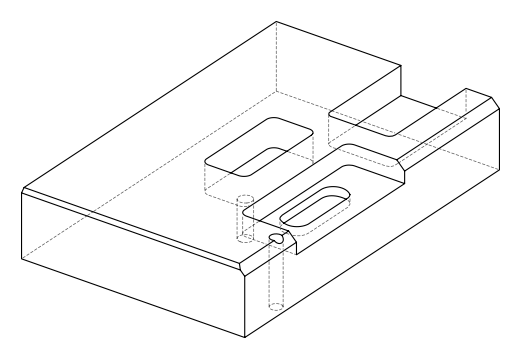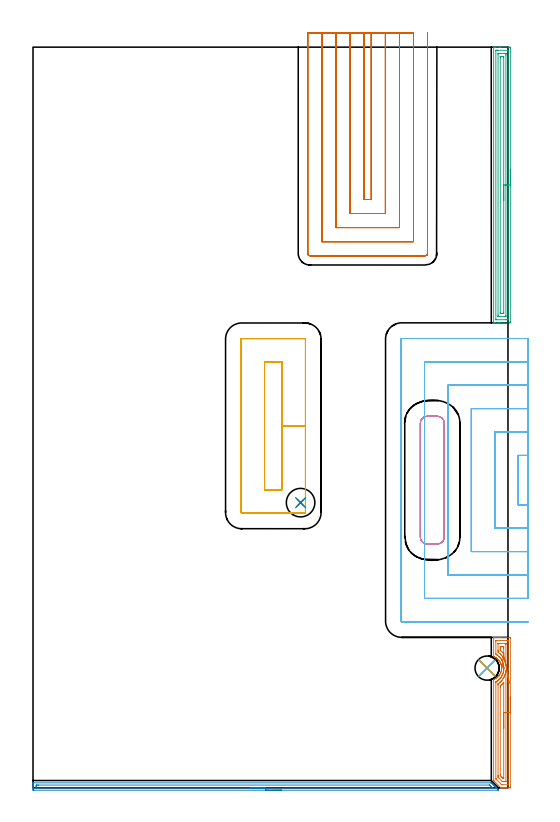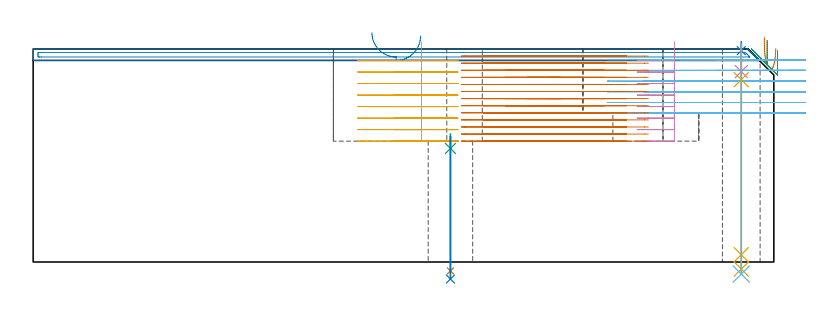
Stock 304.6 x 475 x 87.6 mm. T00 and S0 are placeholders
(PLAN: 14 operations, 8 tool changes, 103.2 min)
(1 AREA_MILL | FG_CHAMFER_SURFACE | UGT0205_001 | 3.38 min | 5876 mm3)
(2 AREA_MILL_1 | FG_CHAMFER_SURFACE_1 | UGT0205_001 | 4.92 min | 3263 mm3)
(3 AREA_MILL_2 | FG_CHAMFER_SURFACE_2 | UGT0205_001 | 5.91 min | 10462 mm3)
(4 MILL_RECTANGULAR_POCKET | POCKET_RECTANGULAR_STRAIGHT | UGT0201_094 | Follow Part, ap 5, ae 75% | 3.99 min | 129537 mm3)
(5 MILL_RECTANGULAR_POCKET_1 | POCKET_RECTANGULAR_STRAIGHT_1 | UGT0201_094 | Follow Part, ap 5, ae 75% | 9.11 min | 302590 mm3)
(6 MILL_SLOT | SLOT_PARTIAL_RECTANGULAR | UGT0201_094 | Follow Part, ap 5, ae 75% | 27.38 min | 325863 mm3)
(7 MILL_SLOT_1 | SLOT_PARTIAL_RECTANGULAR_1 | NXT0201_011 | Follow Part, ap 3, ae 75% | 47.05 min | 469840 mm3)
(8 SPOT_DRILL | STEP1HOLE | NXT0321_9005460120000 | 0.03 min | 55 mm3)
(9 SPOT_DRILL_1 | STEP1HOLE_1 | NXT0321_9005460120000 | 0.06 min | 240 mm3)
(10 DRILL_BLIND_HOLE_INTO_CENTER | STEP1HOLE | NXT0301_033 | 0.05 min | 245 mm3)
(11 GUN_DRILL_THROUGH_HOLE | STEP1HOLE | UGT0307_002 | 0.44 min | 2166 mm3)
(12 SPADE_DRILL_TO_ENLARGE_THROUGH_HOLE | STEP1HOLE | UGT0306_006 | 0.38 min | 13961 mm3)
(13 DRILL_THROUGH_HOLE_INTO_CENTER | STEP1HOLE_1 | NXT0301_089 | 0.23 min | 5219 mm3)
(14 DRILL_TO_ENLARGE_THROUGH_HOLE | STEP1HOLE_1 | UGT0301_252 | 0.24 min | 7623 mm3)
(TOOL UGT0205_001 | Chamfer Mill 20 x 3 x 45 deg. | D20 FL50 Z2)
(TOOL UGT0201_094 | End mill 20 mm | D20 FL38 Z4)
(TOOL NXT0201_011 | ENDMILL 12mm [2P460-1200-NA 1630] | D12 FL38 Z6)
(TOOL NXT0321_9005460120000 | NC Spot Drill, 142deg, 12mm, Carbide, Uncoated | D12 PA142 FL30 Z2)
(TOOL NXT0301_033 | Carbide Drill 6.2mm [860.1-0620-031A1-MM 2214] | D6.2 PA140 FL53 Z2)
(TOOL UGT0307_002 | Gun Drill 6 mm | D6 PA130 FL24 Z1)
(TOOL UGT0306_006 | Spade Drill 15.5mm | D15.5 PA132 FL10 Z2)
(TOOL NXT0301_089 | Carbide Drill 11.8mm [860.1-1180-035A1-MM 2214] | D11.8 PA140 FL55 Z2)
(TOOL UGT0301_252 | Twist Drill 18.3 mm | D18.3 PA118 FL135 Z2)
(OP 1 AREA_MILL)
G17 G21 G94 G90
T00 M6
G54
G17 G0 G90 X306.1 Y58.25 S1061 M3
G43 Z97.6 H0
Z86.9
G94 G1 Y58.212 Z86.028 F250.
Y58.098 Z85.164
Y57.909 Z84.312
Y57.647 Z83.48
Y57.313 Z82.674
Y56.91 Z81.9
Y56.442 Z81.164
Y55.91 Z80.472
Y55.321 Z79.829
Y54.678 Z79.24
Y53.986 Z78.709
Y53.25 Z78.24
Y52.476 Z77.837
Y51.67 Z77.503
Y50.838 Z77.241
Y49.987 Z77.052
Y49.122 Z76.938
Y48.25 Z76.9
Y0.984
X306.099 Y0.584 Z76.901
X306.094 Y0.099 Z76.903
X306.091 Y0.008 Z76.905
X305.612 Y0. Z77.383
X303.844 Z79.15
X303.236 Z79.762
X302.96 Z80.037
X302.352 Z80.645
X302.076 Z80.92
X301.525 Z81.474
X301.192 Z81.807
X300.308 Z82.692
X300.293 Z82.707
X300.092 Y0.01 Z82.908
X299.812 Y0.287 Z83.186
X295.804 Y4.296 Z87.196
X295.519 Y4.581 Z87.478
X295.405 Y4.697 Z87.591
X295.4 Y5.039 Z87.6
Y69.187
X295.404 Y69.421 Z87.589
X295.563 Y69.494 Z87.434
X295.709 Y69.556 Z87.29
X296.174 Y69.772 Z86.826
X296.688 Y70.042 Z86.311
X297.053 Y70.277 Z85.947
X297.488 Y70.593 Z85.511
X297.587 Y70.672 Z85.411
X297.656 Y70.728 Z85.341
X297.756 Y70.807 Z85.243
X297.912 Y70.931 Z85.087
X297.95 Y70.969 Z85.049
X298.098 Y71.118 Z84.898
X298.358 Y71.376 Z84.641
X298.765 Y71.821 Z84.234
X298.81 Y71.877 Z84.189
X299.124 Y72.306 Z83.876
X299.393 Y72.71 Z83.607
X299.688 Y73.237 Z83.308
X299.738 Y73.345 Z83.256
X299.86 Y73.6 Z83.139
X299.866 Y73.613 Z83.134
X299.932 Y73.775 Z83.068
X300.039 Y74.042 Z82.958
X300.195 Y74.489 Z82.804
X300.219 Y74.576 Z82.78
X300.316 Y74.933 Z82.682
X300.325 Y74.978 Z82.672
X300.412 Y75.379 Z82.588
X300.418 Y75.421 Z82.581
X300.434 Y75.537 Z82.561
X300.479 Y75.823 Z82.518
X300.524 Y76.268 Z82.475
X300.536 Y76.637 Z82.455
X300.54 Y76.703 Z82.453
Y76.713 Z82.452
X300.538 Y76.784
X300.534 Y77.002 Z82.455
X300.535 Y77.158 Z82.463
X300.531 Y77.206 Z82.466
X300.501 Y77.603 Z82.496
X300.441 Y78.047 Z82.556
X300.418 Y78.166 Z82.579
X300.354 Y78.493 Z82.641
X300.308 Y78.684 Z82.691
X300.266 Y78.849 Z82.732
X300.244 Y78.937 Z82.753
X300.227 Y78.988 Z82.769
X300.104 Y79.383 Z82.896
X299.934 Y79.826 Z83.064
X299.685 Y80.375 Z83.315
X299.597 Y80.543 Z83.402
X299.499 Y80.715 Z83.5
X299.464 Y80.77 Z83.534
X299.211 Y81.166 Z83.787
X299.129 Y81.282 Z83.869
X298.904 Y81.605 Z84.096
X298.81 Y81.722 Z84.189
X298.54 Y82.028 Z84.458
X298.463 Y82.116 Z84.536
X298.33 Y82.254 Z84.67
X298.281 Y82.306 Z84.719
X298.098 Y82.494 Z84.899
X298.036 Y82.551 Z84.963
X297.931 Y82.647 Z85.068
X297.498 Y82.999 Z85.501
X297.3 Y83.145 Z85.698
X297.052 Y83.329 Z85.947
X296.973 Y83.384 Z86.026
X296.577 Y83.617 Z86.422
X296.33 Y83.748 Z86.668
X296.173 Y83.831 Z86.825
X295.767 Y84.021 Z87.232
X295.505 Y84.131 Z87.49
X295.403 Y84.179 Z87.588
X295.4 Y84.333 Z87.6
Y96.361
X295.403 Y96.492 Z87.588
X295.414 Y96.5 Z87.576
X295.704 Z87.295
X296.221 Z86.778
X296.772 Z86.223
X298.815 Z84.182
X299.424 Z83.571
X305.612 Z77.385
X305.919 Y96.497 Z77.078
X306.092 Y96.49 Z76.905
X306.099 Y96.316 Z76.899
X306.1 Y95.916 Z76.9
Y48.25
X304.686 Z78.314
X304.685 Y2.366 Z78.315
X304.682 Y2.154 Z78.318
X304.679 Y2.05 Z78.321
X304.67 Y2.01 Z78.33
X304.571 Y2.007 Z78.429
X304.206 Y2.001 Z78.794
X301.192 Y2. Z81.808
X300.67 Y2.002 Z82.33
X300.581 Y2.007 Z82.419
X300.56 Y2.01 Z82.44
X300.515 Y2.046 Z82.485
X300.433 Y2.122 Z82.567
X300.308 Y2.243 Z82.692
X297.363 Y5.188 Z85.637
X297.062 Y5.494 Z85.938
X296.858 Y5.704 Z86.142
X296.821 Y5.759 Z86.179
X296.819 Y5.782 Z86.181
X296.815 Y5.887 Z86.185
Y67.405
X296.819 Y67.829 Z86.181
X296.821 Y67.933 Z86.179
X296.831 Y67.973 Z86.169
X296.868 Y67.996 Z86.132
X296.995 Y68.071 Z86.005
X297.385 Y68.296 Z85.615
X297.55 Y68.403 Z85.45
X297.656 Y68.476 Z85.344
X298.065 Y68.775 Z84.935
X298.54 Y69.137 Z84.46
X298.568 Y69.159 Z84.432
X298.601 Y69.187 Z84.399
X299.017 Y69.597 Z83.983
X299.424 Y70.015 Z83.576
X299.455 Y70.047 Z83.545
X299.483 Y70.078 Z83.517
X299.733 Y70.373 Z83.267
X299.854 Y70.535 Z83.146
X300.174 Y70.969 Z82.826
X300.209 Y71.019 Z82.791
X300.229 Y71.049 Z82.771
X300.308 Y71.173 Z82.692
X300.566 Y71.6 Z82.434
X300.713 Y71.86 Z82.287
X300.88 Y72.174 Z82.12
X301.146 Y72.751 Z81.854
X301.152 Y72.764 Z81.848
X301.192 Y72.866 Z81.808
X301.397 Y73.435 Z81.603
X301.469 Y73.642 Z81.531
X301.603 Y74.119 Z81.397
X301.703 Y74.533 Z81.297
X301.74 Y74.702 Z81.26
X301.768 Y74.844 Z81.232
X301.859 Y75.424 Z81.141
X301.881 Y75.62 Z81.119
X301.946 Y76.387 Z81.054
X301.949 Y76.436 Z81.051
Y76.443
X301.95 Y76.82 Z81.05
X301.943 Y77.206 Z81.057
X301.937 Y77.346 Z81.063
X301.87 Y78.097 Z81.13
X301.858 Y78.207 Z81.142
X301.839 Y78.336 Z81.161
X301.72 Y78.988 Z81.28
X301.607 Y79.46 Z81.393
X301.489 Y79.879 Z81.511
X301.416 Y80.107 Z81.584
X301.192 Y80.741 Z81.808
X301.18 Y80.77 Z81.82
X300.905 Y81.372 Z82.095
X300.763 Y81.661 Z82.237
X300.6 Y81.954 Z82.4
X300.308 Y82.428 Z82.692
X300.227 Y82.551 Z82.773
X300.047 Y82.814 Z82.953
X299.788 Y83.156 Z83.212
X299.655 Y83.319 Z83.345
X299.552 Y83.442 Z83.448
X299.424 Y83.582 Z83.576
X299.061 Y83.964 Z83.939
X298.68 Y84.333 Z84.32
X298.54 Y84.451 Z84.46
X297.972 Y84.905 Z85.028
X297.656 Y85.136 Z85.344
X297.604 Y85.172 Z85.396
X297.525 Y85.224 Z85.475
X296.821 Y85.655 Z86.179
X296.815 Y86.072 Z86.185
Y86.115
Y94.134
X296.818 Y94.346 Z86.182
X296.821 Y94.45 Z86.179
X296.831 Y94.49 Z86.169
X296.929 Y94.493 Z86.071
X297.294 Y94.499 Z85.706
X304.365 Y94.5 Z78.635
X304.573 Y94.497 Z78.427
X304.661 Y94.493 Z78.339
X304.675 Y94.491 Z78.325
X304.679 Y94.481 Z78.321
X304.682 Y94.44 Z78.318
X304.684 Y94.353 Z78.316
X304.686 Y94.177 Z78.314
Y48.25
X303.271 Z79.729
Y4.148
X303.27 Y4.07 Z79.73
X303.267 Y4.032 Z79.733
X303.265 Y4.018 Z79.735
X303.253 Y4.01 Z79.747
X303.105 Y4.002 Z79.895
X302.96 Y4.001 Z80.04
X302.223 Y4. Z80.777
X301.339 Z81.661
X301.192 Y4.002 Z81.808
X301.045 Y4.007 Z81.955
X301.005 Y4.01 Z81.995
X300.982 Y4.027 Z82.018
X300.938 Y4.065 Z82.062
X300.852 Y4.148 Z82.148
X298.54 Y6.461 Z84.46
X298.362 Y6.643 Z84.638
X298.273 Y6.738 Z84.727
X298.235 Y6.781 Z84.765
X298.234 Y6.821 Z84.766
X298.23 Y7.133 Z84.77
X298.229 Y7.712 Z84.771
X298.228 Y8.026 Z84.772
X298.229 Y65.937 Z84.771
X298.231 Y66.514 Z84.769
X298.233 Y66.592 Z84.767
X298.235 Y66.626 Z84.765
X298.261 Y66.649 Z84.739
X298.342 Y66.714 Z84.658
X298.54 Y66.864 Z84.46
X298.846 Y67.097 Z84.154
X299.246 Y67.405 Z83.754
X299.342 Y67.488 Z83.658
X299.424 Y67.563 Z83.576
X299.793 Y67.925 Z83.207
X300.16 Y68.296 Z82.84
X300.232 Y68.373 Z82.768
X300.308 Y68.457 Z82.692
X300.646 Y68.846 Z82.354
X300.907 Y69.187 Z82.093
X301.027 Y69.353 Z81.973
X301.192 Y69.588 Z81.808
X301.385 Y69.884 Z81.615
X301.507 Y70.078 Z81.493
X301.72 Y70.437 Z81.28
X302.015 Y70.969 Z80.985
X302.036 Y71.009 Z80.964
X302.076 Y71.093 Z80.924
X302.309 Y71.626 Z80.691
X302.408 Y71.86 Z80.592
X302.56 Y72.264 Z80.44
X302.735 Y72.751 Z80.265
X302.789 Y72.924 Z80.211
X302.96 Y73.524 Z80.04
X302.983 Y73.619 Z80.017
X302.988 Y73.642 Z80.012
X303.06 Y73.977 Z79.94
X303.139 Y74.353 Z79.861
X303.172 Y74.533 Z79.828
X303.191 Y74.64 Z79.809
X303.269 Y75.112 Z79.731
X303.27 Y75.111 Z79.73
X303.271 Y74.533 Z79.729
X303.272 Y74.308 Z79.728
X303.271 Y48.25 Z79.729
X301.857 Z81.143
Y6.821
X301.854 Y6.154 Z81.146
X301.851 Y6.056 Z81.149
X301.847 Y6.01 Z81.153
X301.803 Y6.008 Z81.197
X301.599 Y6.006 Z81.401
X301.498 Y6.009 Z81.502
X301.448 Y6.013 Z81.552
X301.381 Y6.076 Z81.619
X301.192 Y6.26 Z81.808
X300.628 Y6.821 Z82.372
X300.308 Y7.141 Z82.692
X299.742 Y7.712 Z83.258
X299.661 Y7.8 Z83.339
X299.65 Y7.881 Z83.35
X299.647 Y8.047 Z83.353
X299.644 Y8.382 Z83.356
X299.643 Y64.512 Z83.357
X299.644 Y64.733 Z83.356
X299.649 Y65.397 Z83.351
X299.652 Y65.422 Z83.348
X299.666 Y65.437 Z83.334
X299.711 Y65.477 Z83.289
X299.889 Y65.623 Z83.111
X300.115 Y65.818 Z82.885
X300.308 Y65.997 Z82.692
X300.569 Y66.251 Z82.431
X300.832 Y66.514 Z82.168
X301.008 Y66.7 Z81.992
X301.192 Y66.899 Z81.808
X301.428 Y67.167 Z81.572
X301.633 Y67.405 Z81.367
X301.698 Y67.485 Z81.302
X301.832 Y67.651 Z81.168
X301.851 Y67.668 Z81.149
X301.853 Y67.63 Z81.147
X301.856 Y67.405 Z81.144
X301.857 Y67.174 Z81.143
Y48.25
Y47.378 Z81.181
Y46.514 Z81.295
Y45.662 Z81.483
Y44.83 Z81.746
Y44.024 Z82.08
Y43.25 Z82.482
Y42.514 Z82.951
Y41.822 Z83.482
Y41.179 Z84.072
Y40.59 Z84.715
Y40.059 Z85.407
Y39.59 Z86.143
Y39.187 Z86.917
Y38.853 Z87.723
Y38.591 Z88.555
Y38.402 Z89.406
Y38.288 Z90.271
Y38.25 Z91.143
G0 X305.404 Y67.089 Z87.764
G1 X305.368 Y67.281 Z86.914
X305.318 Y67.545 Z86.084
X305.256 Y67.879 Z85.28
X305.181 Y68.28 Z84.509
X305.094 Y68.746 Z83.777
X304.995 Y69.273 Z83.089
X304.886 Y69.857 Z82.45
X304.767 Y70.494 Z81.865
X304.639 Y71.178 Z81.339
X304.503 Y71.904 Z80.876
X304.36 Y72.668 Z80.478
X304.212 Y73.462 Z80.15
X304.058 Y74.282 Z79.894
X303.902 Y75.121 Z79.712
X303.742 Y75.971 Z79.604
X303.582 Y76.828 Z79.572
X303.422 Y77.685 Z79.617
X303.263 Y78.534 Z79.737
X303.182 Y78.988 Z79.818
X303.116 Y79.334 Z79.884
X303.02 Y79.818 Z79.98
X303.006 Y79.879 Z79.994
X302.96 Y80.068 Z80.04
X302.756 Y80.77 Z80.244
X302.657 Y81.075 Z80.343
X302.441 Y81.661 Z80.559
X302.076 Y82.509 Z80.924
X302.056 Y82.551 Z80.944
X302.036 Y82.592 Z80.964
X301.727 Y83.164 Z81.273
X301.557 Y83.442 Z81.443
X301.192 Y84.008 Z81.808
X300.961 Y84.333 Z82.039
X300.681 Y84.707 Z82.319
X300.308 Y85.145 Z82.692
X300.237 Y85.224 Z82.763
X299.837 Y85.637 Z83.163
X299.424 Y86.034 Z83.576
X299.333 Y86.115 Z83.667
X298.243 Y86.969 Z84.757
X298.236 Y87.006 Z84.764
X298.232 Y87.317 Z84.768
X298.229 Y87.897 Z84.771
Y88.211
Y92.352
X298.23 Y92.43 Z84.77
X298.233 Y92.468 Z84.767
X298.234 Y92.482 Z84.766
X298.248 Y92.49 Z84.752
X298.395 Y92.498 Z84.605
X298.54 Y92.499 Z84.46
X299.277 Y92.5 Z83.723
X302.813 Z80.187
X302.96 Y92.499 Z80.04
X303.105 Y92.498 Z79.895
X303.253 Y92.49 Z79.747
X303.265 Y92.482 Z79.735
X303.267 Y92.468 Z79.733
X303.27 Y92.43 Z79.73
X303.271 Y92.352 Z79.729
Y92.038
Y78.674
X303.263 Y78.534 Z79.737
X301.851 Y85.925 Z81.149
X301.192 Y86.7 Z81.808
X300.909 Y87.006 Z82.091
X300.613 Y87.309 Z82.387
X300.308 Y87.602 Z82.692
X299.977 Y87.897 Z83.023
X299.83 Y88.02 Z83.17
X299.685 Y88.142 Z83.315
X299.649 Y88.176 Z83.351
X299.647 Y88.192 Z83.353
X299.645 Y88.233 Z83.355
X299.643 Y88.567 Z83.357
Y88.788
Y89.459
Y89.679
X299.646 Y90.346 Z83.354
X299.649 Y90.444 Z83.351
X299.653 Y90.49 Z83.347
X299.697 Y90.492 Z83.303
X299.901 Y90.496 Z83.099
X300.308 Y90.5 Z82.692
X300.377 Z82.623
X301.262 Z81.739
X301.62 Y90.498 Z81.38
X301.799 Y90.494 Z81.201
X301.842 Y90.49 Z81.158
X301.851 Y90.484 Z81.149
X301.853 Y90.47 Z81.147
X301.855 Y90.413 Z81.145
X301.857 Y89.9 Z81.143
Y89.679
Y86.336
Y86.115
X301.855 Y85.996 Z81.145
X301.852 Y85.937 Z81.148
X301.851 Y85.925 Z81.149
X301.733 Y85.075 Z81.305
X301.619 Y84.241 Z81.535
X301.507 Y83.43 Z81.837
X301.399 Y82.649 Z82.21
X301.296 Y81.903 Z82.65
X301.199 Y81.197 Z83.153
X301.108 Y80.538 Z83.717
X301.024 Y79.93 Z84.337
X300.948 Y79.377 Z85.008
X300.88 Y78.885 Z85.725
X300.821 Y78.457 Z86.483
X300.771 Y78.095 Z87.275
X300.731 Y77.804 Z88.097
X300.701 Y77.584 Z88.94
X300.68 Y77.438 Z89.8
X300.671 Y77.367 Z90.67
Y77.371 Z91.542
X300.682 Y77.451 Z92.411
G0 Z97.6
M5
M2
(OP 2 AREA_MILL_1)
G17 G21 G94 G90
T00 M6
G54
G17 G0 G90 X159.3 Y-1.5 S1061 M3
G43 Z97.6 H0
Z92.9
G94 G1 X159.262 Z92.028 F250.
X159.148 Z91.163
X158.959 Z90.312
X158.697 Z89.48
X158.363 Z88.674
X157.96 Z87.9
X157.491 Z87.164
X156.96 Z86.472
X156.371 Z85.829
X155.728 Z85.24
X155.036 Z84.708
X154.3 Z84.24
X153.526 Z83.837
X152.72 Z83.503
X151.888 Z83.241
X151.036 Z83.052
X150.172 Z82.938
X149.3 Z82.9
X0.613
X0.048 Y-1.493 Z82.903
X0.008 Y-1.491 Z82.905
X0. Y-0.93 Z83.465
Y-0.651 Z83.744
Y-0.04 Z84.354
Y0.518 Z84.914
Y0.85 Z85.246
Y1.408 Z85.804
Y1.74 Z86.135
Y2.405 Z86.804
Y2.774 Z87.174
X0.007 Y3.155 Z87.547
X0.01 Y3.197 Z87.588
X0.167 Y3.2 Z87.6
X293.522
X293.904 Y3.194 Z87.592
X293.978 Y3.122 Z87.521
X294.026 Y3.075 Z87.473
X294.415 Y2.686 Z87.084
X294.472 Y2.63 Z87.027
X294.526 Y2.574 Z86.973
X294.712 Y2.388 Z86.787
X294.768 Y2.333 Z86.73
X294.822 Y2.279 Z86.678
X295.01 Y2.091 Z86.489
X295.065 Y2.037 Z86.433
X295.117 Y1.983 Z86.382
X295.308 Y1.793 Z86.192
X295.361 Y1.74 Z86.137
X295.413 Y1.687 Z86.086
X295.605 Y1.495 Z85.894
X295.658 Y1.443 Z85.84
X295.709 Y1.392 Z85.791
X295.903 Y1.197 Z85.596
X295.955 Y1.147 Z85.544
X296.004 Y1.096 Z85.495
X296.201 Y0.9 Z85.299
X296.251 Y0.85 Z85.247
X296.3 Y0.8 Z85.199
X296.498 Y0.602 Z85.001
X296.548 Y0.553 Z84.95
X296.596 Y0.505 Z84.904
X296.796 Y0.304 Z84.703
X296.845 Y0.257 Z84.654
X296.891 Y0.209 Z84.608
X297.094 Y0.007 Z84.406
X297.141 Y-0.04 Z84.357
X297.187 Y-0.086 Z84.313
X297.391 Y-0.291 Z84.108
X297.438 Y-0.337 Z84.061
X297.482 Y-0.382 Z84.017
X297.689 Y-0.589 Z83.81
X297.734 Y-0.633 Z83.764
X297.778 Y-0.678 Z83.721
X297.987 Y-0.886 Z83.513
X298.031 Y-0.93 Z83.467
X298.158 Y-1.058 Z83.342
X298.284 Y-1.184 Z83.215
X298.476 Y-1.375 Z83.023
X298.582 Y-1.483 Z82.914
X298.583 Y-1.494 Z82.903
X298.582 Y-1.499 Z82.899
X298.368 Y-1.5 Z82.9
X149.3
Y-0.086 Z84.314
X3.292
X2.442 Y-0.083 Z84.317
X2.399 Y-0.08 Z84.32
X2.01 Y-0.04 Z84.36
X2.003 Y0.355 Z84.755
X2.002 Y0.85 Z85.25
Y1.245 Z85.645
X2.01 Y1.74 Z86.14
X2.359 Y1.78 Z86.18
X2.399 Y1.782 Z86.182
X3.246 Y1.786 Z86.186
X3.292
X292.629 Y1.785 Z86.185
X292.674 Y1.784 Z86.184
X292.766 Y1.779 Z86.179
X292.87 Y1.768 Z86.168
X292.902 Y1.74 Z86.14
X293.522 Y1.128 Z85.528
X293.8 Y0.85 Z85.25
X294.415 Y0.234 Z84.634
X294.682 Y-0.04 Z84.36
X294.712 Y-0.073 Z84.327
X294.598 Y-0.08 Z84.32
X294.507 Y-0.084 Z84.316
X294.46 Y-0.086 Z84.314
X294.415
X149.3
X148.428 Z84.352
X147.563 Z84.466
X146.712 Z84.655
X145.88 Z84.917
X145.074 Z85.251
X144.3 Z85.654
X143.564 Z86.123
X142.872 Z86.654
X142.229 Z87.243
X141.64 Z87.886
X141.108 Z88.578
X140.64 Z89.314
X140.237 Z90.088
X139.903 Z90.894
X139.641 Z91.726
X139.452 Z92.578
X139.338 Z93.443
X139.3 Z94.314
G0 Z97.6
M5
M2
(OP 3 AREA_MILL_2)
G17 G21 G94 G90
T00 M6
G54
G17 G0 G90 X306.1 Y396.6 S1061 M3
G43 Z97.6 H0
Z86.9
G94 G1 Y396.562 Z86.028 F250.
Y396.448 Z85.164
Y396.259 Z84.312
Y395.997 Z83.48
Y395.663 Z82.674
Y395.26 Z81.9
Y394.792 Z81.164
Y394.26 Z80.472
Y393.671 Z79.829
Y393.028 Z79.24
Y392.336 Z78.709
Y391.6 Z78.24
Y390.826 Z77.837
Y390.02 Z77.503
Y389.188 Z77.241
Y388.336 Z77.052
Y387.472 Z76.938
Y386.6 Z76.9
Y299.191
X306.099 Y298.791 Z76.901
X306.094 Y298.305 Z76.903
X306.091 Y298.209 Z76.906
X305.612 Y298.2 Z77.385
X299.424 Z83.571
X298.829 Z84.168
X298.54 Z84.457
X296.772 Z86.223
X296.193 Z86.806
X295.719 Z87.28
X295.415 Z87.576
X295.403 Y298.208 Z87.588
X295.4 Y298.346 Z87.6
Y474.854
X295.403 Y474.991 Z87.588
X295.414 Y474.993 Z87.577
X295.719 Y475. Z87.28
X296.194 Z86.805
X296.772 Z86.223
X298.829 Z84.168
X299.424 Z83.571
X300.01 Z82.985
X305.026 Z77.971
X305.612 Y474.996 Z77.385
X306.091 Y474.991 Z76.906
X306.094 Y474.895 Z76.903
X306.099 Y474.408 Z76.901
X306.1 Y473.917 Z76.9
Y386.6
X304.686 Z78.314
Y300.574
X304.684 Y300.362 Z78.316
X304.681 Y300.257 Z78.319
X304.679 Y300.213 Z78.321
X304.586 Y300.21 Z78.414
X304.214 Y300.202 Z78.786
X303.844 Y300.2 Z79.156
X303.331 Z79.669
X297.143 Z85.857
X296.928 Y300.203 Z86.072
X296.835 Y300.208 Z86.165
X296.821 Y300.21 Z86.179
X296.819 Y300.223 Z86.181
X296.816 Y300.266 Z86.184
X296.815 Y300.354 Z86.185
X296.814 Y300.532 Z86.186
Y472.626
X296.816 Y472.838 Z86.184
X296.819 Y472.943 Z86.181
X296.821 Y472.987 Z86.179
X296.914 Y472.99 Z86.086
X297.286 Y472.998 Z85.714
X297.656 Y472.999 Z85.344
X298.169 Y473. Z84.831
X304.357 Z78.643
X304.572 Y472.997 Z78.428
X304.665 Y472.992 Z78.335
X304.679 Y472.99 Z78.321
X304.681 Y472.977 Z78.319
X304.684 Y472.934 Z78.316
X304.685 Y472.845 Z78.315
X304.686 Y472.668 Z78.314
Y386.6
X303.272 Z79.728
X303.271 Y302.935 Z79.729
X303.267 Y302.357 Z79.733
X303.264 Y302.21 Z79.736
X303.114 Y302.202 Z79.886
X302.96 Y302.201 Z80.04
X302.232 Y302.2 Z80.768
X298.696 Z84.304
X298.54 Z84.46
X298.384 Y302.202 Z84.616
X298.28 Y302.206 Z84.72
X298.245 Y302.21 Z84.755
X298.235 Y302.22 Z84.765
X298.233 Y302.253 Z84.767
X298.23 Y302.357 Z84.77
X298.229 Y302.671 Z84.771
X298.228 Y303.249 Z84.772
X298.229 Y470.264 Z84.771
X298.233 Y470.843 Z84.767
X298.235 Y470.99 Z84.765
X298.386 Y470.998 Z84.614
X298.54 Y470.999 Z84.46
X299.268 Y471. Z83.732
X302.804 Z80.196
X302.96 Z80.04
X303.116 Y470.998 Z79.884
X303.22 Y470.994 Z79.78
X303.255 Y470.99 Z79.745
X303.265 Y470.98 Z79.735
X303.267 Y470.947 Z79.733
X303.27 Y470.843 Z79.73
X303.271 Y470.529 Z79.729
X303.272 Y469.951 Z79.728
Y386.6
X301.857 Z81.143
Y305.032
X301.855 Y304.363 Z81.145
X301.853 Y304.265 Z81.147
X301.851 Y304.215 Z81.149
X301.81 Y304.21 Z81.19
X301.604 Y304.206 Z81.396
X301.192 Y304.2 Z81.808
X301.133 Z81.867
X300.249 Z82.751
X299.879 Y304.204 Z83.121
X299.694 Y304.208 Z83.306
X299.654 Y304.21 Z83.346
X299.65 Y304.238 Z83.35
X299.647 Y304.294 Z83.353
X299.643 Y304.811 Z83.357
Y468.168
X299.645 Y468.837 Z83.355
X299.647 Y468.934 Z83.353
X299.649 Y468.985 Z83.351
X299.69 Y468.99 Z83.31
X299.896 Y468.994 Z83.104
X300.308 Y469. Z82.692
X300.367 Z82.633
X301.251 Z81.749
X301.621 Y468.996 Z81.379
X301.805 Y468.992 Z81.195
X301.846 Y468.99 Z81.154
X301.85 Y468.962 Z81.15
X301.853 Y468.906 Z81.147
X301.857 Y468.389 Z81.143
Y386.6
Y385.728 Z81.181
Y384.864 Z81.295
Y384.012 Z81.483
Y383.18 Z81.746
Y382.374 Z82.08
Y381.6 Z82.482
Y380.864 Z82.951
Y380.172 Z83.482
Y379.529 Z84.072
Y378.94 Z84.715
Y378.408 Z85.407
Y377.94 Z86.143
Y377.537 Z86.916
Y377.203 Z87.722
Y376.941 Z88.554
Y376.752 Z89.406
Y376.638 Z90.271
Y376.6 Z91.143
G0 Z97.6
M5
M2
(OP 4 MILL_RECTANGULAR_POCKET)
G17 G21 G94 G90
T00 M6
G54
G17 G0 G90 X263.7 Y168.473 S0 M3
G43 Z97.6 H0
Z90.6
G94 G1 Y197.35 Z82.862 F250.
Y233.8 F500.
G3 X259.2 Y238.3 R4.5
G1 X252.9
G3 X248.4 Y233.8 R4.5
G1 Y160.9
G3 X252.9 Y156.4 R4.5
G1 X259.2
G3 X263.7 Y160.9 R4.5
G1 Y197.35
Y198.35
G0 Y168.473 Z85.862
G1 Y197.35 Z78.125 F250.
Y233.8 F500.
G3 X259.2 Y238.3 R4.5
G1 X252.9
G3 X248.4 Y233.8 R4.5
G1 Y160.9
G3 X252.9 Y156.4 R4.5
G1 X259.2
G3 X263.7 Y160.9 R4.5
G1 Y197.35
Y198.35
G0 Y168.473 Z81.125
G1 Y197.35 Z73.387 F250.
Y233.8 F500.
G3 X259.2 Y238.3 R4.5
G1 X252.9
G3 X248.4 Y233.8 R4.5
G1 Y160.9
G3 X252.9 Y156.4 R4.5
G1 X259.2
G3 X263.7 Y160.9 R4.5
G1 Y197.35
Y198.35
G0 Y168.473 Z76.387
G1 Y197.35 Z68.65 F250.
Y233.8 F500.
G3 X259.2 Y238.3 R4.5
G1 X252.9
G3 X248.4 Y233.8 R4.5
G1 Y160.9
G3 X252.9 Y156.4 R4.5
G1 X259.2
G3 X263.7 Y160.9 R4.5
G1 Y197.35
Y198.35
G0 Y168.473 Z71.65
G1 Y197.35 Z63.912 F250.
Y233.8 F500.
G3 X259.2 Y238.3 R4.5
G1 X252.9
G3 X248.4 Y233.8 R4.5
G1 Y160.9
G3 X252.9 Y156.4 R4.5
G1 X259.2
G3 X263.7 Y160.9 R4.5
G1 Y197.35
Y198.35
G0 Y168.473 Z66.912
G1 Y197.35 Z59.175 F250.
Y233.8 F500.
G3 X259.2 Y238.3 R4.5
G1 X252.9
G3 X248.4 Y233.8 R4.5
G1 Y160.9
G3 X252.9 Y156.4 R4.5
G1 X259.2
G3 X263.7 Y160.9 R4.5
G1 Y197.35
Y198.35
G0 Y168.473 Z62.175
G1 Y197.35 Z54.437 F250.
Y233.8 F500.
G3 X259.2 Y238.3 R4.5
G1 X252.9
G3 X248.4 Y233.8 R4.5
G1 Y160.9
G3 X252.9 Y156.4 R4.5
G1 X259.2
G3 X263.7 Y160.9 R4.5
G1 Y197.35
Y198.35
G0 Y168.473 Z57.437
G1 Y197.35 Z49.7 F250.
Y233.8 F500.
G3 X259.2 Y238.3 R4.5
G1 X252.9
G3 X248.4 Y233.8 R4.5
G1 Y160.9
G3 X252.9 Y156.4 R4.5
G1 X259.2
G3 X263.7 Y160.9 R4.5
G1 Y197.35
Y198.35
G0 Z97.6
M5
M2
(OP 5 MILL_RECTANGULAR_POCKET_1)
G17 G21 G94 G90
T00 M6
G54
G17 G0 G90 X159.7 Y203.273 S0 M3
G43 Z97.6 H0
Z90.6
G94 G1 Y232.15 Z82.862 F250.
Y273.1 F500.
X148.5
Y191.2
X159.7
Y232.15
X174.7
Y287.8
G3 X174.4 Y288.1 R0.3
G1 X133.8
G3 X133.5 Y287.8 R0.3
G1 Y176.5
G3 X133.8 Y176.2 R0.3
G1 X174.4
G3 X174.7 Y176.5 R0.3
G1 Y232.15
Y233.15
G0 X159.7 Y203.273 Z85.862
G1 Y232.15 Z78.125 F250.
Y273.1 F500.
X148.5
Y191.2
X159.7
Y232.15
X174.7
Y287.8
G3 X174.4 Y288.1 R0.3
G1 X133.8
G3 X133.5 Y287.8 R0.3
G1 Y176.5
G3 X133.8 Y176.2 R0.3
G1 X174.4
G3 X174.7 Y176.5 R0.3
G1 Y232.15
Y233.15
G0 X159.7 Y203.273 Z81.125
G1 Y232.15 Z73.387 F250.
Y273.1 F500.
X148.5
Y191.2
X159.7
Y232.15
X174.7
Y287.8
G3 X174.4 Y288.1 R0.3
G1 X133.8
G3 X133.5 Y287.8 R0.3
G1 Y176.5
G3 X133.8 Y176.2 R0.3
G1 X174.4
G3 X174.7 Y176.5 R0.3
G1 Y232.15
Y233.15
G0 X159.7 Y203.273 Z76.387
G1 Y232.15 Z68.65 F250.
Y273.1 F500.
X148.5
Y191.2
X159.7
Y232.15
X174.7
Y287.8
G3 X174.4 Y288.1 R0.3
G1 X133.8
G3 X133.5 Y287.8 R0.3
G1 Y176.5
G3 X133.8 Y176.2 R0.3
G1 X174.4
G3 X174.7 Y176.5 R0.3
G1 Y232.15
Y233.15
G0 X159.7 Y203.273 Z71.65
G1 Y232.15 Z63.912 F250.
Y273.1 F500.
X148.5
Y191.2
X159.7
Y232.15
X174.7
Y287.8
G3 X174.4 Y288.1 R0.3
G1 X133.8
G3 X133.5 Y287.8 R0.3
G1 Y176.5
G3 X133.8 Y176.2 R0.3
G1 X174.4
G3 X174.7 Y176.5 R0.3
G1 Y232.15
Y233.15
G0 X159.7 Y203.273 Z66.912
G1 Y232.15 Z59.175 F250.
Y273.1 F500.
X148.5
Y191.2
X159.7
Y232.15
X174.7
Y287.8
G3 X174.4 Y288.1 R0.3
G1 X133.8
G3 X133.5 Y287.8 R0.3
G1 Y176.5
G3 X133.8 Y176.2 R0.3
G1 X174.4
G3 X174.7 Y176.5 R0.3
G1 Y232.15
Y233.15
G0 X159.7 Y203.273 Z62.175
G1 Y232.15 Z54.437 F250.
Y273.1 F500.
X148.5
Y191.2
X159.7
Y232.15
X174.7
Y287.8
G3 X174.4 Y288.1 R0.3
G1 X133.8
G3 X133.5 Y287.8 R0.3
G1 Y176.5
G3 X133.8 Y176.2 R0.3
G1 X174.4
G3 X174.7 Y176.5 R0.3
G1 Y232.15
Y233.15
G0 X159.7 Y203.273 Z57.437
G1 Y232.15 Z49.7 F250.
Y273.1 F500.
X148.5
Y191.2
X159.7
Y232.15
X174.7
Y287.8
G3 X174.4 Y288.1 R0.3
G1 X133.8
G3 X133.5 Y287.8 R0.3
G1 Y176.5
G3 X133.8 Y176.2 R0.3
G1 X174.4
G3 X174.7 Y176.5 R0.3
G1 Y232.15
Y233.15
G0 Z97.6
M5
M2
(OP 6 MILL_SLOT)
G17 G21 G94 G90
T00 M6
G54
G17 G0 G90 X317.6 Y213.2 S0 M3
G43 Z97.6 H0
Z83.2
G94 G1 X314.6 F250.
X311.1 F500.
Y181.5
X314.6
X317.6 F250.
Y228.2
X314.6
X296.1 F500.
Y166.5
X314.6
X317.6 F250.
Y243.2
X314.6
X281.1 F500.
Y151.5
X314.6
X317.6 F250.
Y258.2
X314.6
X266.1 F500.
Y136.5
X314.6
X317.6 F250.
Y273.2
X314.6
X251.1 F500.
Y237.925
Y234.925 F250.
Y159.778 F500.
Y156.778 F250.
Y121.5 F500.
X314.6
X317.6 F250.
Y288.2
X314.6
X236.5 F500.
G3 X236.1 Y287.8 R0.4
G1 Y106.9
G3 X236.5 Y106.5 R0.4
G1 X314.6
X317.6 F250.
G0 Y213.2 Z78.8
G1 X314.6
X311.1 F500.
Y181.5
X314.6
X317.6 F250.
Y228.2
X314.6
X296.1 F500.
Y166.5
X314.6
X317.6 F250.
Y243.2
X314.6
X281.1 F500.
Y151.5
X314.6
X317.6 F250.
Y258.2
X314.6
X266.1 F500.
Y136.5
X314.6
X317.6 F250.
Y273.2
X314.6
X251.1 F500.
Y237.925
Y234.925 F250.
Y159.778 F500.
Y156.778 F250.
Y121.5 F500.
X314.6
X317.6 F250.
Y288.2
X314.6
X236.5 F500.
G3 X236.1 Y287.8 R0.4
G1 Y106.9
G3 X236.5 Y106.5 R0.4
G1 X314.6
X317.6 F250.
G0 Y213.2 Z74.4
G1 X314.6
X311.1 F500.
Y181.5
X314.6
X317.6 F250.
Y228.2
X314.6
X296.1 F500.
Y166.5
X314.6
X317.6 F250.
Y243.2
X314.6
X281.1 F500.
Y151.5
X314.6
X317.6 F250.
Y258.2
X314.6
X266.1 F500.
Y136.5
X314.6
X317.6 F250.
Y273.2
X314.6
X251.1 F500.
Y237.925
Y234.925 F250.
Y159.778 F500.
Y156.778 F250.
Y121.5 F500.
X314.6
X317.6 F250.
Y288.2
X314.6
X236.5 F500.
G3 X236.1 Y287.8 R0.4
G1 Y106.9
G3 X236.5 Y106.5 R0.4
G1 X314.6
X317.6 F250.
G0 Y213.2 Z70.
G1 X314.6
X311.1 F500.
Y181.5
X314.6
X317.6 F250.
Y228.2
X314.6
X296.1 F500.
Y166.5
X314.6
X317.6 F250.
Y243.2
X314.6
X281.1 F500.
Y151.5
X314.6
X317.6 F250.
Y258.2
X314.6
X266.1 F500.
Y136.5
X314.6
X317.6 F250.
Y273.2
X314.6
X251.1 F500.
Y237.925
Y234.925 F250.
Y159.778 F500.
Y156.778 F250.
Y121.5 F500.
X314.6
X317.6 F250.
Y288.2
X314.6
X236.5 F500.
G3 X236.1 Y287.8 R0.4
G1 Y106.9
G3 X236.5 Y106.5 R0.4
G1 X314.6
X317.6 F250.
G0 Y213.2 Z65.6
G1 X314.6
X311.1 F500.
Y181.5
X314.6
X317.6 F250.
Y228.2
X314.6
X296.1 F500.
Y166.5
X314.6
X317.6 F250.
Y243.2
X314.6
X281.1 F500.
Y151.5
X314.6
X317.6 F250.
Y258.2
X314.6
X266.1 F500.
Y136.5
X314.6
X317.6 F250.
Y273.2
X314.6
X251.1 F500.
Y237.925
Y234.925 F250.
Y159.778 F500.
Y156.778 F250.
Y121.5 F500.
X314.6
X317.6 F250.
Y288.2
X314.6
X236.5 F500.
G3 X236.1 Y287.8 R0.4
G1 Y106.9
G3 X236.5 Y106.5 R0.4
G1 X314.6
X317.6 F250.
G0 Y213.2 Z61.2
G1 X314.6
X311.1 F500.
Y181.5
X314.6
X317.6 F250.
Y228.2
X314.6
X296.1 F500.
Y166.5
X314.6
X317.6 F250.
Y243.2
X314.6
X281.1 F500.
Y151.5
X314.6
X317.6 F250.
Y258.2
X314.6
X266.1 F500.
Y136.5
X314.6
X317.6 F250.
Y273.2
X314.6
X251.1 F500.
Y237.925
Y234.925 F250.
Y159.778 F500.
Y156.778 F250.
Y121.5 F500.
X314.6
X317.6 F250.
Y288.2
X314.6
X236.5 F500.
G3 X236.1 Y287.8 R0.4
G1 Y106.9
G3 X236.5 Y106.5 R0.4
G1 X314.6
X317.6 F250.
G0 Z97.6
M5
M2
(OP 7 MILL_SLOT_1)
G17 G21 G94 G90
T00 M6
G54
G17 G0 G90 X212.1 Y484. S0 M3
G43 Z97.6 H1
Z84.685
G94 G1 Y481. F250.
Y377.3 F500.
X217.
Y481.
Y484. F250.
X203.1
Y481.
Y368.3 F500.
X226.
Y481.
Y484. F250.
X194.1
Y481.
Y359.3 F500.
X235.
Y481.
Y484. F250.
X185.1
Y481.
Y350.3 F500.
X244.
Y481.
Y484. F250.
X176.1
Y481.
Y342.8 F500.
G3 X177.6 Y341.3 R1.5
G1 X251.5
G3 X253. Y342.8 R1.5
G1 Y481.
Y484. F250.
G0 X212.1 Z81.769
G1 Y481.
Y377.3 F500.
X217.
Y481.
Y484. F250.
X203.1
Y481.
Y368.3 F500.
X226.
Y481.
Y484. F250.
X194.1
Y481.
Y359.3 F500.
X235.
Y481.
Y484. F250.
X185.1
Y481.
Y350.3 F500.
X244.
Y481.
Y484. F250.
X176.1
Y481.
Y342.8 F500.
G3 X177.6 Y341.3 R1.5
G1 X251.5
G3 X253. Y342.8 R1.5
G1 Y481.
Y484. F250.
G0 X212.1 Z78.854
G1 Y481.
Y377.3 F500.
X217.
Y481.
Y484. F250.
X203.1
Y481.
Y368.3 F500.
X226.
Y481.
Y484. F250.
X194.1
Y481.
Y359.3 F500.
X235.
Y481.
Y484. F250.
X185.1
Y481.
Y350.3 F500.
X244.
Y481.
Y484. F250.
X176.1
Y481.
Y342.8 F500.
G3 X177.6 Y341.3 R1.5
G1 X251.5
G3 X253. Y342.8 R1.5
G1 Y481.
Y484. F250.
G0 X212.1 Z75.938
G1 Y481.
Y377.3 F500.
X217.
Y481.
Y484. F250.
X203.1
Y481.
Y368.3 F500.
X226.
Y481.
Y484. F250.
X194.1
Y481.
Y359.3 F500.
X235.
Y481.
Y484. F250.
X185.1
Y481.
Y350.3 F500.
X244.
Y481.
Y484. F250.
X176.1
Y481.
Y342.8 F500.
G3 X177.6 Y341.3 R1.5
G1 X251.5
G3 X253. Y342.8 R1.5
G1 Y481.
Y484. F250.
G0 X212.1 Z73.023
G1 Y481.
Y377.3 F500.
X217.
Y481.
Y484. F250.
X203.1
Y481.
Y368.3 F500.
X226.
Y481.
Y484. F250.
X194.1
Y481.
Y359.3 F500.
X235.
Y481.
Y484. F250.
X185.1
Y481.
Y350.3 F500.
X244.
Y481.
Y484. F250.
X176.1
Y481.
Y342.8 F500.
G3 X177.6 Y341.3 R1.5
G1 X251.5
G3 X253. Y342.8 R1.5
G1 Y481.
Y484. F250.
G0 X212.1 Z70.108
G1 Y481.
Y377.3 F500.
X217.
Y481.
Y484. F250.
X203.1
Y481.
Y368.3 F500.
X226.
Y481.
Y484. F250.
X194.1
Y481.
Y359.3 F500.
X235.
Y481.
Y484. F250.
X185.1
Y481.
Y350.3 F500.
X244.
Y481.
Y484. F250.
X176.1
Y481.
Y342.8 F500.
G3 X177.6 Y341.3 R1.5
G1 X251.5
G3 X253. Y342.8 R1.5
G1 Y481.
Y484. F250.
G0 X212.1 Z67.192
G1 Y481.
Y377.3 F500.
X217.
Y481.
Y484. F250.
X203.1
Y481.
Y368.3 F500.
X226.
Y481.
Y484. F250.
X194.1
Y481.
Y359.3 F500.
X235.
Y481.
Y484. F250.
X185.1
Y481.
Y350.3 F500.
X244.
Y481.
Y484. F250.
X176.1
Y481.
Y342.8 F500.
G3 X177.6 Y341.3 R1.5
G1 X251.5
G3 X253. Y342.8 R1.5
G1 Y481.
Y484. F250.
G0 X212.1 Z64.277
G1 Y481.
Y377.3 F500.
X217.
Y481.
Y484. F250.
X203.1
Y481.
Y368.3 F500.
X226.
Y481.
Y484. F250.
X194.1
Y481.
Y359.3 F500.
X235.
Y481.
Y484. F250.
X185.1
Y481.
Y350.3 F500.
X244.
Y481.
Y484. F250.
X176.1
Y481.
Y342.8 F500.
G3 X177.6 Y341.3 R1.5
G1 X251.5
G3 X253. Y342.8 R1.5
G1 Y481.
Y484. F250.
G0 X212.1 Z61.362
G1 Y481.
Y377.3 F500.
X217.
Y481.
Y484. F250.
X203.1
Y481.
Y368.3 F500.
X226.
Y481.
Y484. F250.
X194.1
Y481.
Y359.3 F500.
X235.
Y481.
Y484. F250.
X185.1
Y481.
Y350.3 F500.
X244.
Y481.
Y484. F250.
X176.1
Y481.
Y342.8 F500.
G3 X177.6 Y341.3 R1.5
G1 X251.5
G3 X253. Y342.8 R1.5
G1 Y481.
Y484. F250.
G0 X212.1 Z58.446
G1 Y481.
Y377.3 F500.
X217.
Y481.
Y484. F250.
X203.1
Y481.
Y368.3 F500.
X226.
Y481.
Y484. F250.
X194.1
Y481.
Y359.3 F500.
X235.
Y481.
Y484. F250.
X185.1
Y481.
Y350.3 F500.
X244.
Y481.
Y484. F250.
X176.1
Y481.
Y342.8 F500.
G3 X177.6 Y341.3 R1.5
G1 X251.5
G3 X253. Y342.8 R1.5
G1 Y481.
Y484. F250.
G0 X212.1 Z55.531
G1 Y481.
Y377.3 F500.
X217.
Y481.
Y484. F250.
X203.1
Y481.
Y368.3 F500.
X226.
Y481.
Y484. F250.
X194.1
Y481.
Y359.3 F500.
X235.
Y481.
Y484. F250.
X185.1
Y481.
Y350.3 F500.
X244.
Y481.
Y484. F250.
X176.1
Y481.
Y342.8 F500.
G3 X177.6 Y341.3 R1.5
G1 X251.5
G3 X253. Y342.8 R1.5
G1 Y481.
Y484. F250.
G0 X212.1 Z52.615
G1 Y481.
Y377.3 F500.
X217.
Y481.
Y484. F250.
X203.1
Y481.
Y368.3 F500.
X226.
Y481.
Y484. F250.
X194.1
Y481.
Y359.3 F500.
X235.
Y481.
Y484. F250.
X185.1
Y481.
Y350.3 F500.
X244.
Y481.
Y484. F250.
X176.1
Y481.
Y342.8 F500.
G3 X177.6 Y341.3 R1.5
G1 X251.5
G3 X253. Y342.8 R1.5
G1 Y481.
Y484. F250.
G0 X212.1 Z49.7
G1 Y481.
Y377.3 F500.
X217.
Y481.
Y484. F250.
X203.1
Y481.
Y368.3 F500.
X226.
Y481.
Y484. F250.
X194.1
Y481.
Y359.3 F500.
X235.
Y481.
Y484. F250.
X185.1
Y481.
Y350.3 F500.
X244.
Y481.
Y484. F250.
X176.1
Y481.
Y342.8 F500.
G3 X177.6 Y341.3 R1.5
G1 X251.5
G3 X253. Y342.8 R1.5
G1 Y481.
Y484. F250.
G0 Z97.6
M5
M2
(OP 8 SPOT_DRILL)
G17 G21 G94 G90
T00 M6
G54
G17 G0 G90 X291.2 Y76.8 S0 M3
G43 Z97.6 H0
G94 G81 G98 Z86.924 F250. R90.6
G80
M5
M2
(OP 9 SPOT_DRILL_1)
G17 G21 G94 G90
T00 M6
G54
G17 G0 G90 X171.6 Y182.9 S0 M3
G43 Z97.6 H0
G94 G81 G98 Z46.7 F250. R52.7
G80
M5
M2
(OP 10 DRILL_BLIND_HOLE_INTO_CENTER)
G17 G21 G94 G90
T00 M6
G54
G17 G0 G90 X291.2 Y76.8 S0 M3
G43 Z97.6 H1
G94 G81 G98 Z78.3 F250. R89.6
G80
M5
M2
(OP 11 GUN_DRILL_THROUGH_HOLE)
G17 G21 G94 G90
T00 M6
G54
G17 G0 G90 X291.2 Y76.8 M8
G43 Z97.6 H0
Z87.634
S716 M3
G94 G1 Z74.993 F125. M26
G4 X.084
Z3. F250.
G4 X.084
Z-2.899 F125.
G4 X.084
M5
M9
G0 Z87.634
Z97.6
M2
(OP 12 SPADE_DRILL_TO_ENLARGE_THROUGH_HOLE)
G17 G21 G94 G90
T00 M6
G54
G17 G0 G90 X291.2 Y76.8 S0 M3
G43 Z97.6 H0
G94 G73 G98 Z-4.951 F250. Q15.425 R89.6
G80
M5
M2
(OP 13 DRILL_THROUGH_HOLE_INTO_CENTER)
G17 G21 G94 G90
T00 M6
G54
G17 G0 G90 X171.6 Y182.9 S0 M3
G43 Z97.6 H1
G94 G73 G98 Z-3.647 F250. Q10.669 R51.7
G80
M5
M2
(OP 14 DRILL_TO_ENLARGE_THROUGH_HOLE)
G17 G21 G94 G90
T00 M6
G54
G17 G0 G90 X171.6 Y182.9 S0 M3
G43 Z97.6 H0
G94 G73 G98 Z-6.998 F250. Q14.174 R51.7
G80
M5
M2
